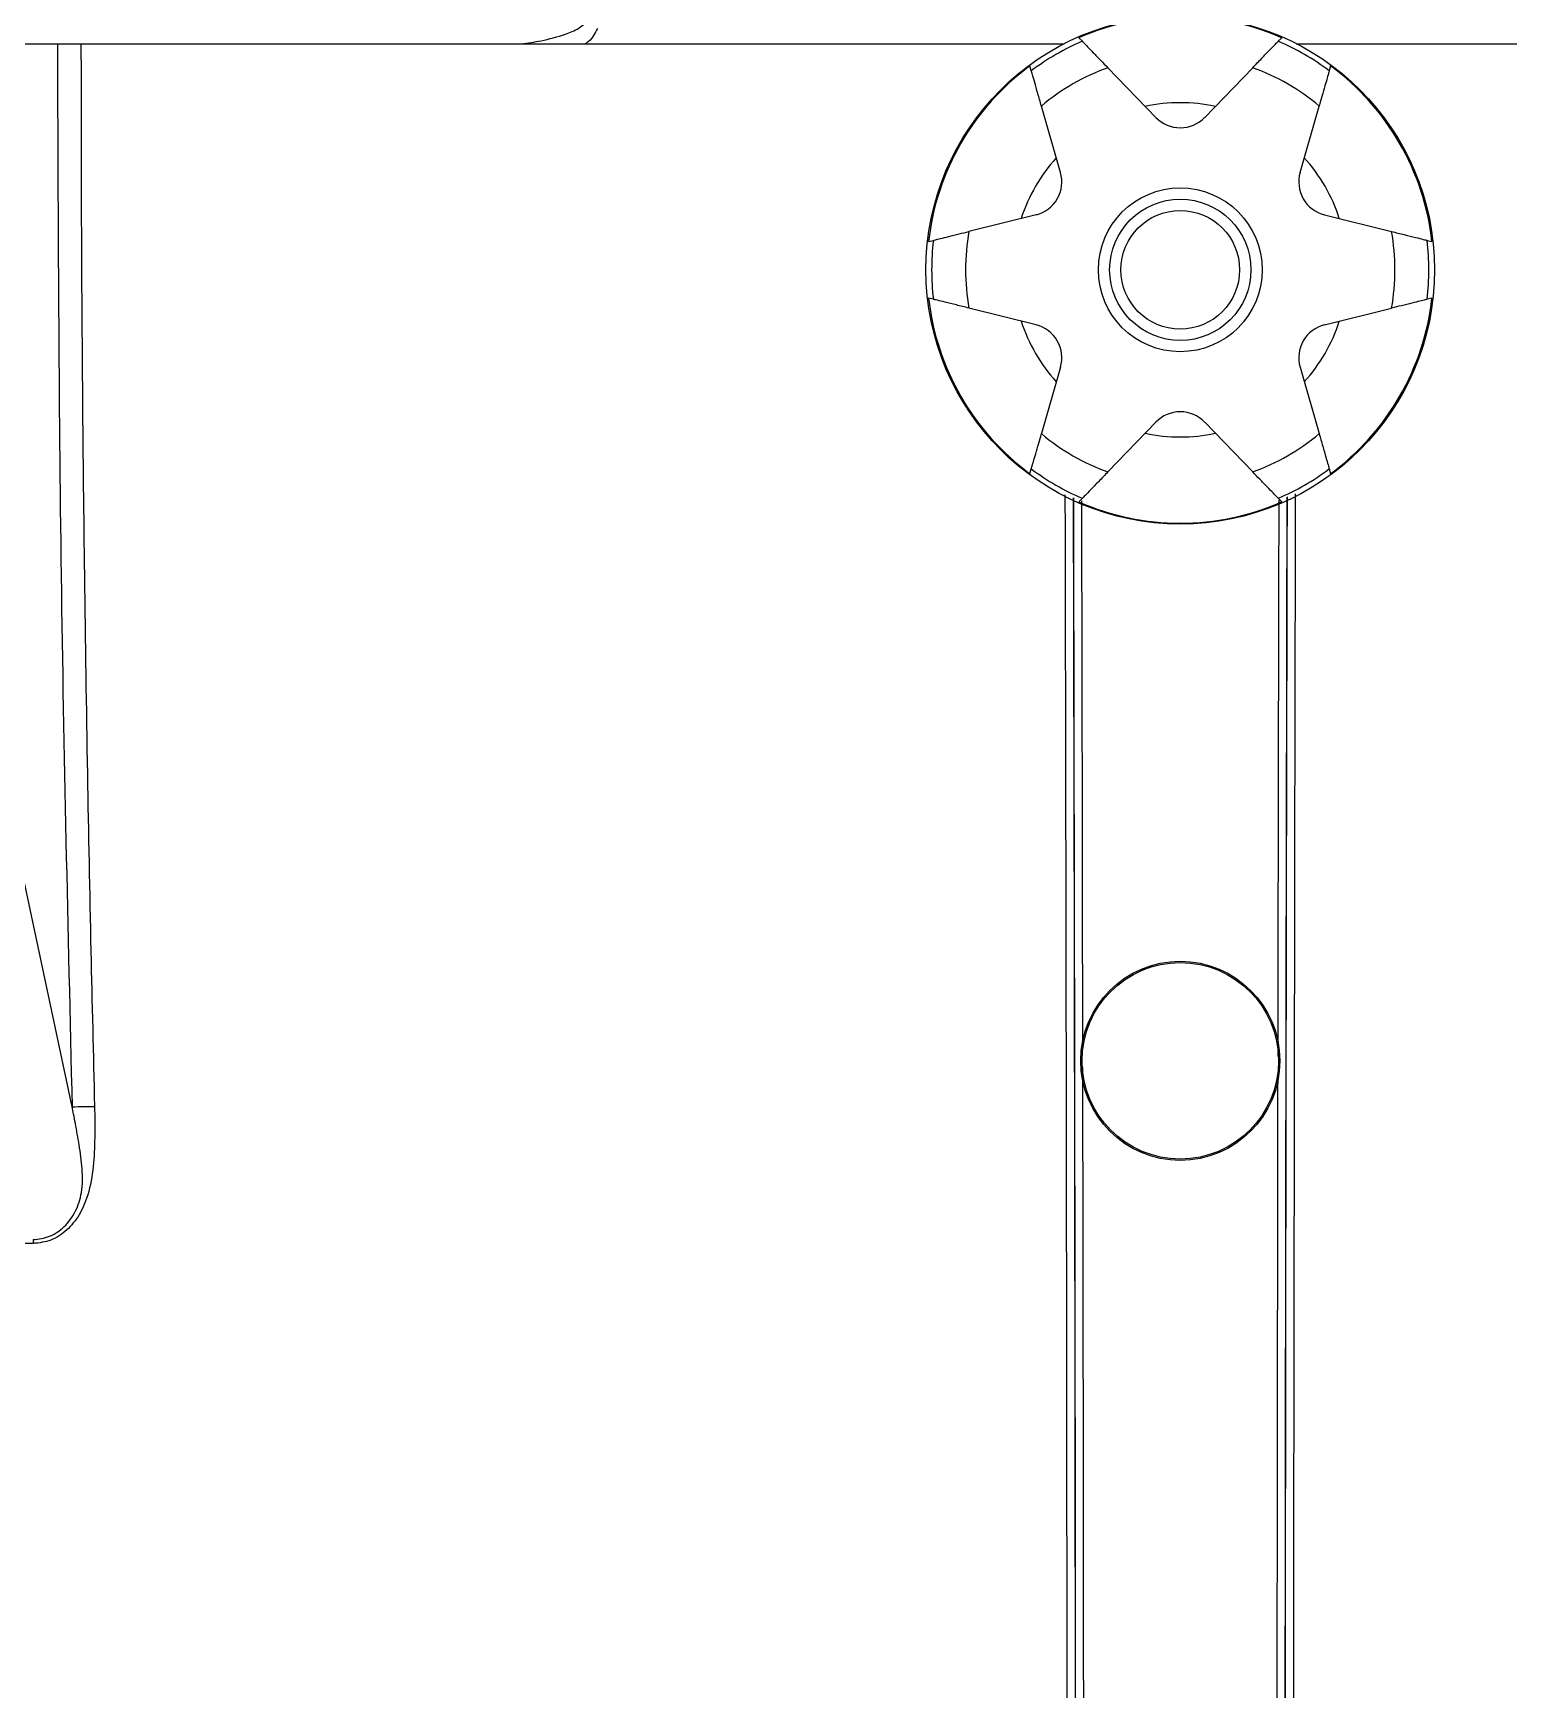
# Model space of a CAD drawing. Extents: x 7 to 113, y 1 to 87.
# Drawn here: x 46.978 to 49.59, y 7.975 to 10.907 of the extents above; entities that cross this region are included whole.
import ezdxf

# ---------------------------------------------------------------- set-up
doc = ezdxf.new("R2010")
doc.units = 0
doc.header["$MEASUREMENT"] = 0
doc.layers.add('OBJECT', color=7, linetype='CONTINUOUS')

msp = doc.modelspace()

# ---------------------------------------------------------------- linework, layer by layer
at = {"layer": 'OBJECT'}
for p, q in [((46.8534, 10.8882), (47.0211, 10.8882)), ((47.0628, 10.8882), (48.803, 10.8882)), ((48.8289, 10.899), (48.835, 10.8927)), ((49.1816, 10.8927), (49.1878, 10.899)), ((49.2137, 10.8882), (50.9539, 10.8882)), ((48.7447, 10.8405), (48.7423, 10.849)), ((48.9652, 10.7579), (48.8801, 10.846)), ((49.0515, 10.7579), (49.1365, 10.846)), ((49.2744, 10.849), (49.2719, 10.8405)), ((48.7964, 10.6604), (48.7626, 10.7781)), ((49.2203, 10.6604), (49.254, 10.7781)), ((48.7532, 10.5857), (48.6344, 10.556)), ((49.2634, 10.5857), (49.3823, 10.556)), ((48.5629, 10.5382), (48.5714, 10.5403)), ((49.4453, 10.5403), (49.4538, 10.5382)), ((48.5714, 10.4361), (48.5629, 10.4382)), ((48.7532, 10.3908), (48.6344, 10.4204)), ((49.2634, 10.3908), (49.3823, 10.4204)), ((49.4538, 10.4382), (49.4453, 10.4361)), ((48.7964, 10.316), (48.7626, 10.1983)), ((49.2203, 10.316), (49.254, 10.1983)), ((48.9652, 10.2185), (48.8801, 10.1305)), ((49.0515, 10.2185), (49.1365, 10.1305)), ((48.7423, 10.1274), (48.7447, 10.1359)), ((49.2719, 10.1359), (49.2744, 10.1274)), ((48.835, 10.0838), (48.8289, 10.0774)), ((49.1878, 10.0774), (49.1816, 10.0838)), ((47.0471, 9.007), (46.834, 10.0082))]:
    msp.add_line(p, q, dxfattribs=at)
for centre, radius in [((49.0083, 10.4882), 0.45), ((49.0083, 10.4882), 0.145), ((49.0083, 10.4882), 0.125), ((49.0083, 10.4882), 0.105), ((49.0083, 9.0882), 0.1762), ((49.0083, 9.0882), 0.1739)]:
    msp.add_circle(centre, radius, dxfattribs=at)
for centre, radius, start, end in [((49.0083, 10.4882), 0.4483, 66.4043, 113.5957), ((49.0083, 10.4882), 0.44, 113.1969, 126.8031), ((49.0083, 10.4882), 0.44, 53.1969, 66.8031), ((49.0083, 10.4882), 0.4483, 126.4043, 173.5957), ((49.0083, 10.4882), 0.38, 109.7185, 130.2815), ((49.0083, 10.4882), 0.38, 49.7185, 70.2815), ((49.0083, 10.4882), 0.4483, 6.4043, 53.5957), ((49.0083, 10.4882), 0.2958, 77.8905, 102.1095), ((49.0083, 10.7996), 0.06, 224, 316), ((49.0083, 10.4882), 0.2958, 137.8905, 162.1095), ((49.0083, 10.4882), 0.2958, 17.8905, 42.1095), ((48.7387, 10.6439), 0.06, 284, 16), ((49.278, 10.6439), 0.06, 164, 256), ((49.0083, 10.4882), 0.44, 173.1969, 186.8031), ((49.0083, 10.4882), 0.38, 169.7185, 190.2815), ((49.0083, 10.4882), 0.38, 349.7185, 10.2815), ((49.0083, 10.4882), 0.44, 353.1969, 6.8031), ((49.0083, 10.4882), 0.4483, 186.4043, 233.5957), ((49.0083, 10.4882), 0.4483, 306.4043, 353.5957), ((49.0083, 10.4882), 0.2958, 197.8905, 222.1095), ((48.7387, 10.3325), 0.06, 344, 76), ((49.278, 10.3325), 0.06, 104, 196), ((49.0083, 10.4882), 0.2958, 317.8905, 342.1095), ((49.0083, 10.1769), 0.06, 44, 136), ((49.0083, 10.4882), 0.38, 229.7185, 250.2815), ((49.0083, 10.4882), 0.2958, 257.8905, 282.1095), ((49.0083, 10.4882), 0.38, 289.7185, 310.2815), ((49.0083, 10.4882), 0.44, 233.1969, 246.8031), ((49.0083, 10.4882), 0.44, 293.1969, 306.8031), ((49.0083, 10.4882), 0.4483, 246.4043, 293.5957)]:
    msp.add_arc(centre, radius, start, end, dxfattribs=at)
for points, knots in [([(47.8423, 10.8882), (47.8539, 10.8898), (47.8803, 10.8934), (47.9141, 10.903), (47.9411, 10.913), (47.9512, 10.9218), (47.9549, 10.925)], [0, 0, 0, 0, 0.293555, 0.667633, 0.881097, 1, 1, 1, 1]), ([(47.9767, 10.9152), (47.9725, 10.9069), (47.9671, 10.8962), (47.9579, 10.8896), (47.9559, 10.8882)], [0, 0, 0, 0, 0.7857473, 1, 1, 1, 1]), ([(47.0211, 10.8882), (47.0222, 10.5746), (47.0244, 9.9473), (47.0396, 9.3205), (47.0471, 9.007)], [0, 0, 0, 0, 0.499998, 1, 1, 1, 1]), ([(47.0211, 10.8882), (47.025, 10.8882), (47.0355, 10.8882), (47.0502, 10.8882), (47.0593, 10.8882), (47.0628, 10.8882)], [0, 0, 0, 0, 0.263886, 0.723096, 1, 1, 1, 1]), ([(47.0628, 10.8882), (47.0629, 10.7837), (47.0631, 10.5747), (47.0652, 10.2612), (47.0687, 9.9349), (47.0737, 9.6087), (47.0797, 9.2953), (47.0846, 9.0993), (47.0868, 9.0076)], [0, 0, 0, 0, 0.166677, 0.333344, 0.500001, 0.687097, 0.853763, 1, 1, 1, 1]), ([(48.835, 10.8927), (48.8355, 10.8921), (48.8366, 10.891), (48.8437, 10.8836), (48.8542, 10.8727), (48.8669, 10.8596), (48.8759, 10.8503), (48.8801, 10.846)], [0, 0, 0, 0, 0.198026, 0.395861, 0.598898, 0.81482, 1, 1, 1, 1]), ([(49.1365, 10.846), (49.142, 10.8516), (49.1529, 10.8629), (49.1671, 10.8777), (49.1771, 10.888), (49.1812, 10.8922), (49.1815, 10.8926), (49.1816, 10.8927)], [0, 0, 0, 0, 0.241746, 0.484005, 0.711796, 0.922051, 1, 1, 1, 1]), ([(48.7626, 10.7781), (48.7605, 10.7857), (48.7561, 10.8007), (48.7505, 10.8205), (48.7465, 10.8343), (48.7449, 10.8399), (48.7448, 10.8404), (48.7447, 10.8405)], [0, 0, 0, 0, 0.241745, 0.4840054, 0.7117956, 0.922051, 1, 1, 1, 1]), ([(49.2719, 10.8405), (49.2717, 10.8398), (49.2713, 10.8383), (49.2685, 10.8284), (49.2643, 10.8139), (49.2593, 10.7964), (49.2557, 10.7839), (49.254, 10.7781)], [0, 0, 0, 0, 0.198026, 0.39586, 0.598898, 0.81482, 1, 1, 1, 1]), ([(48.5714, 10.5403), (48.5721, 10.5405), (48.5736, 10.5409), (48.5836, 10.5434), (48.5983, 10.547), (48.616, 10.5515), (48.6286, 10.5546), (48.6344, 10.556)], [0, 0, 0, 0, 0.198026, 0.395861, 0.598898, 0.81482, 1, 1, 1, 1]), ([(49.3823, 10.556), (49.3899, 10.5542), (49.4051, 10.5504), (49.425, 10.5454), (49.439, 10.5419), (49.4446, 10.5405), (49.4451, 10.5404), (49.4453, 10.5403)], [0, 0, 0, 0, 0.241745, 0.484005, 0.711795, 0.922051, 1, 1, 1, 1]), ([(48.6344, 10.4204), (48.6268, 10.4223), (48.6116, 10.4261), (48.5916, 10.431), (48.5777, 10.4345), (48.5721, 10.4359), (48.5715, 10.4361), (48.5714, 10.4361)], [0, 0, 0, 0, 0.241745, 0.484005, 0.711795, 0.922051, 1, 1, 1, 1]), ([(49.4453, 10.4361), (49.4445, 10.4359), (49.443, 10.4355), (49.433, 10.433), (49.4184, 10.4294), (49.4007, 10.425), (49.3881, 10.4218), (49.3823, 10.4204)], [0, 0, 0, 0, 0.198026, 0.395861, 0.598898, 0.81482, 1, 1, 1, 1]), ([(48.7447, 10.1359), (48.7449, 10.1366), (48.7453, 10.1381), (48.7482, 10.148), (48.7524, 10.1625), (48.7574, 10.1801), (48.761, 10.1925), (48.7626, 10.1983)], [0, 0, 0, 0, 0.198026, 0.39586, 0.598898, 0.81482, 1, 1, 1, 1]), ([(49.254, 10.1983), (49.2562, 10.1908), (49.2605, 10.1757), (49.2662, 10.156), (49.2701, 10.1421), (49.2717, 10.1366), (49.2719, 10.136), (49.2719, 10.1359)], [0, 0, 0, 0, 0.241745, 0.484005, 0.711795, 0.922051, 1, 1, 1, 1]), ([(48.8801, 10.1305), (48.8747, 10.1248), (48.8638, 10.1135), (48.8495, 10.0988), (48.8395, 10.0884), (48.8355, 10.0843), (48.8351, 10.0839), (48.835, 10.0838)], [0, 0, 0, 0, 0.241745, 0.484005, 0.711796, 0.922051, 1, 1, 1, 1]), ([(49.1816, 10.0838), (49.1811, 10.0843), (49.1801, 10.0854), (49.1729, 10.0928), (49.1624, 10.1037), (49.1497, 10.1168), (49.1407, 10.1262), (49.1365, 10.1305)], [0, 0, 0, 0, 0.198026, 0.395861, 0.598898, 0.81482, 1, 1, 1, 1]), ([(48.8089, 5.0012), (48.809, 5.2338), (48.8092, 5.7067), (48.8092, 6.4292), (48.8089, 7.1762), (48.8082, 7.9256), (48.8074, 8.6708), (48.8063, 9.3874), (48.8053, 9.861), (48.8048, 10.0897)], [0, 0, 0, 0, 0.137615, 0.279872, 0.42677, 0.578311, 0.72145, 0.865533, 1, 1, 1, 1]), ([(49.2118, 10.0918), (49.2118, 10.0736), (49.2111, 9.7739), (49.2101, 9.1949), (49.2089, 8.3475), (49.208, 7.4937), (49.2075, 6.6421), (49.2074, 5.8105), (49.2076, 5.2676), (49.2077, 5.0012)], [0, 0, 0, 0, 0.010682, 0.176176, 0.340439, 0.509206, 0.67886, 0.842458, 1, 1, 1, 1]), ([(48.8188, 10.0849), (48.8193, 9.8608), (48.8209, 9.1449), (48.8224, 7.9382), (48.8234, 6.4662), (48.8231, 5.4884), (48.8229, 4.9995)], [0, 0, 0, 0, 0.131845, 0.421274, 0.710667, 1, 1, 1, 1]), ([(48.8238, 5.0029), (48.824, 5.438), (48.8243, 6.308), (48.8236, 7.6173), (48.8222, 8.8763), (48.8205, 9.6992), (48.8198, 10.0845)], [0, 0, 0, 0, 0.257671, 0.51538, 0.773064, 1, 1, 1, 1]), ([(48.8358, 9.1136), (48.8356, 9.2334), (48.8352, 9.5553), (48.8345, 9.8774), (48.834, 10.0796)], [0, 0, 0, 0, 0.372129, 1, 1, 1, 1]), ([(49.1826, 10.0805), (49.1821, 9.8361), (49.1814, 9.5078), (49.1809, 9.1798), (49.1808, 9.0959)], [0, 0, 0, 0, 0.744458, 1, 1, 1, 1]), ([(49.1969, 10.086), (49.1961, 9.7002), (49.1945, 8.8768), (49.1931, 7.6173), (49.1924, 6.308), (49.1927, 5.438), (49.1928, 5.0029)], [0, 0, 0, 0, 0.227164, 0.484774, 0.742404, 1, 1, 1, 1]), ([(49.1937, 4.9995), (49.1936, 5.4885), (49.1932, 6.4664), (49.1943, 7.9385), (49.1958, 9.1455), (49.1974, 9.8619), (49.1979, 10.0864)], [0, 0, 0, 0, 0.289276, 0.578616, 0.867921, 1, 1, 1, 1]), ([(48.838, 5.0012), (48.8381, 5.2391), (48.8383, 5.723), (48.8383, 6.4626), (48.838, 7.2176), (48.8374, 7.9737), (48.8367, 8.5928), (48.8361, 8.9585), (48.8359, 9.0765)], [0, 0, 0, 0, 0.175659, 0.357361, 0.545105, 0.731477, 0.913331, 1, 1, 1, 1]), ([(49.1807, 9.0571), (49.1804, 8.8628), (49.1797, 8.3808), (49.1789, 7.5973), (49.1784, 6.7179), (49.1783, 5.8475), (49.1785, 5.2796), (49.1786, 5.0012)], [0, 0, 0, 0, 0.14335, 0.355591, 0.578663, 0.793465, 1, 1, 1, 1]), ([(46.9781, 8.7717), (46.9879, 8.7729), (47.0076, 8.7753), (47.034, 8.7931), (47.0543, 8.8203), (47.0657, 8.8565), (47.0659, 8.8973), (47.06, 8.9379), (47.0542, 8.9701), (47.0499, 8.9926), (47.048, 9.0025), (47.0471, 9.0069)], [0, 0, 0, 0, 0.1230669, 0.2465847, 0.3690533, 0.4915376, 0.6303108, 0.772463, 0.8994107, 0.9556654, 1, 1, 1, 1]), ([(47.0868, 9.0076), (47.0871, 8.9891), (47.0877, 8.9536), (47.0852, 8.9008), (47.0774, 8.8538), (47.061, 8.8148), (47.0382, 8.7871), (47.01, 8.7686), (46.989, 8.766), (46.9786, 8.7647)], [0, 0, 0, 0, 0.175155, 0.335953, 0.499736, 0.628068, 0.749936, 0.875048, 1, 1, 1, 1]), ([(47.0471, 9.0069), (47.0542, 9.0071), (47.0684, 9.0075), (47.0807, 9.0076), (47.0868, 9.0076)], [0, 0, 0, 0, 0.500002, 1, 1, 1, 1]), ([(46.9781, 8.7717), (46.9782, 8.7706), (46.9784, 8.7682), (46.9785, 8.7658), (46.9786, 8.7647)], [0, 0, 0, 0, 0.500003, 1, 1, 1, 1]), ([(46.9786, 8.7647), (46.873, 8.7646), (46.662, 8.7646), (46.487, 8.7646), (46.3995, 8.7647)], [0, 0, 0, 0, 0.500003, 1, 1, 1, 1])]:
    msp.add_open_spline(points, degree=3, knots=knots, dxfattribs=at)

doc.saveas('drawing.dxf')
